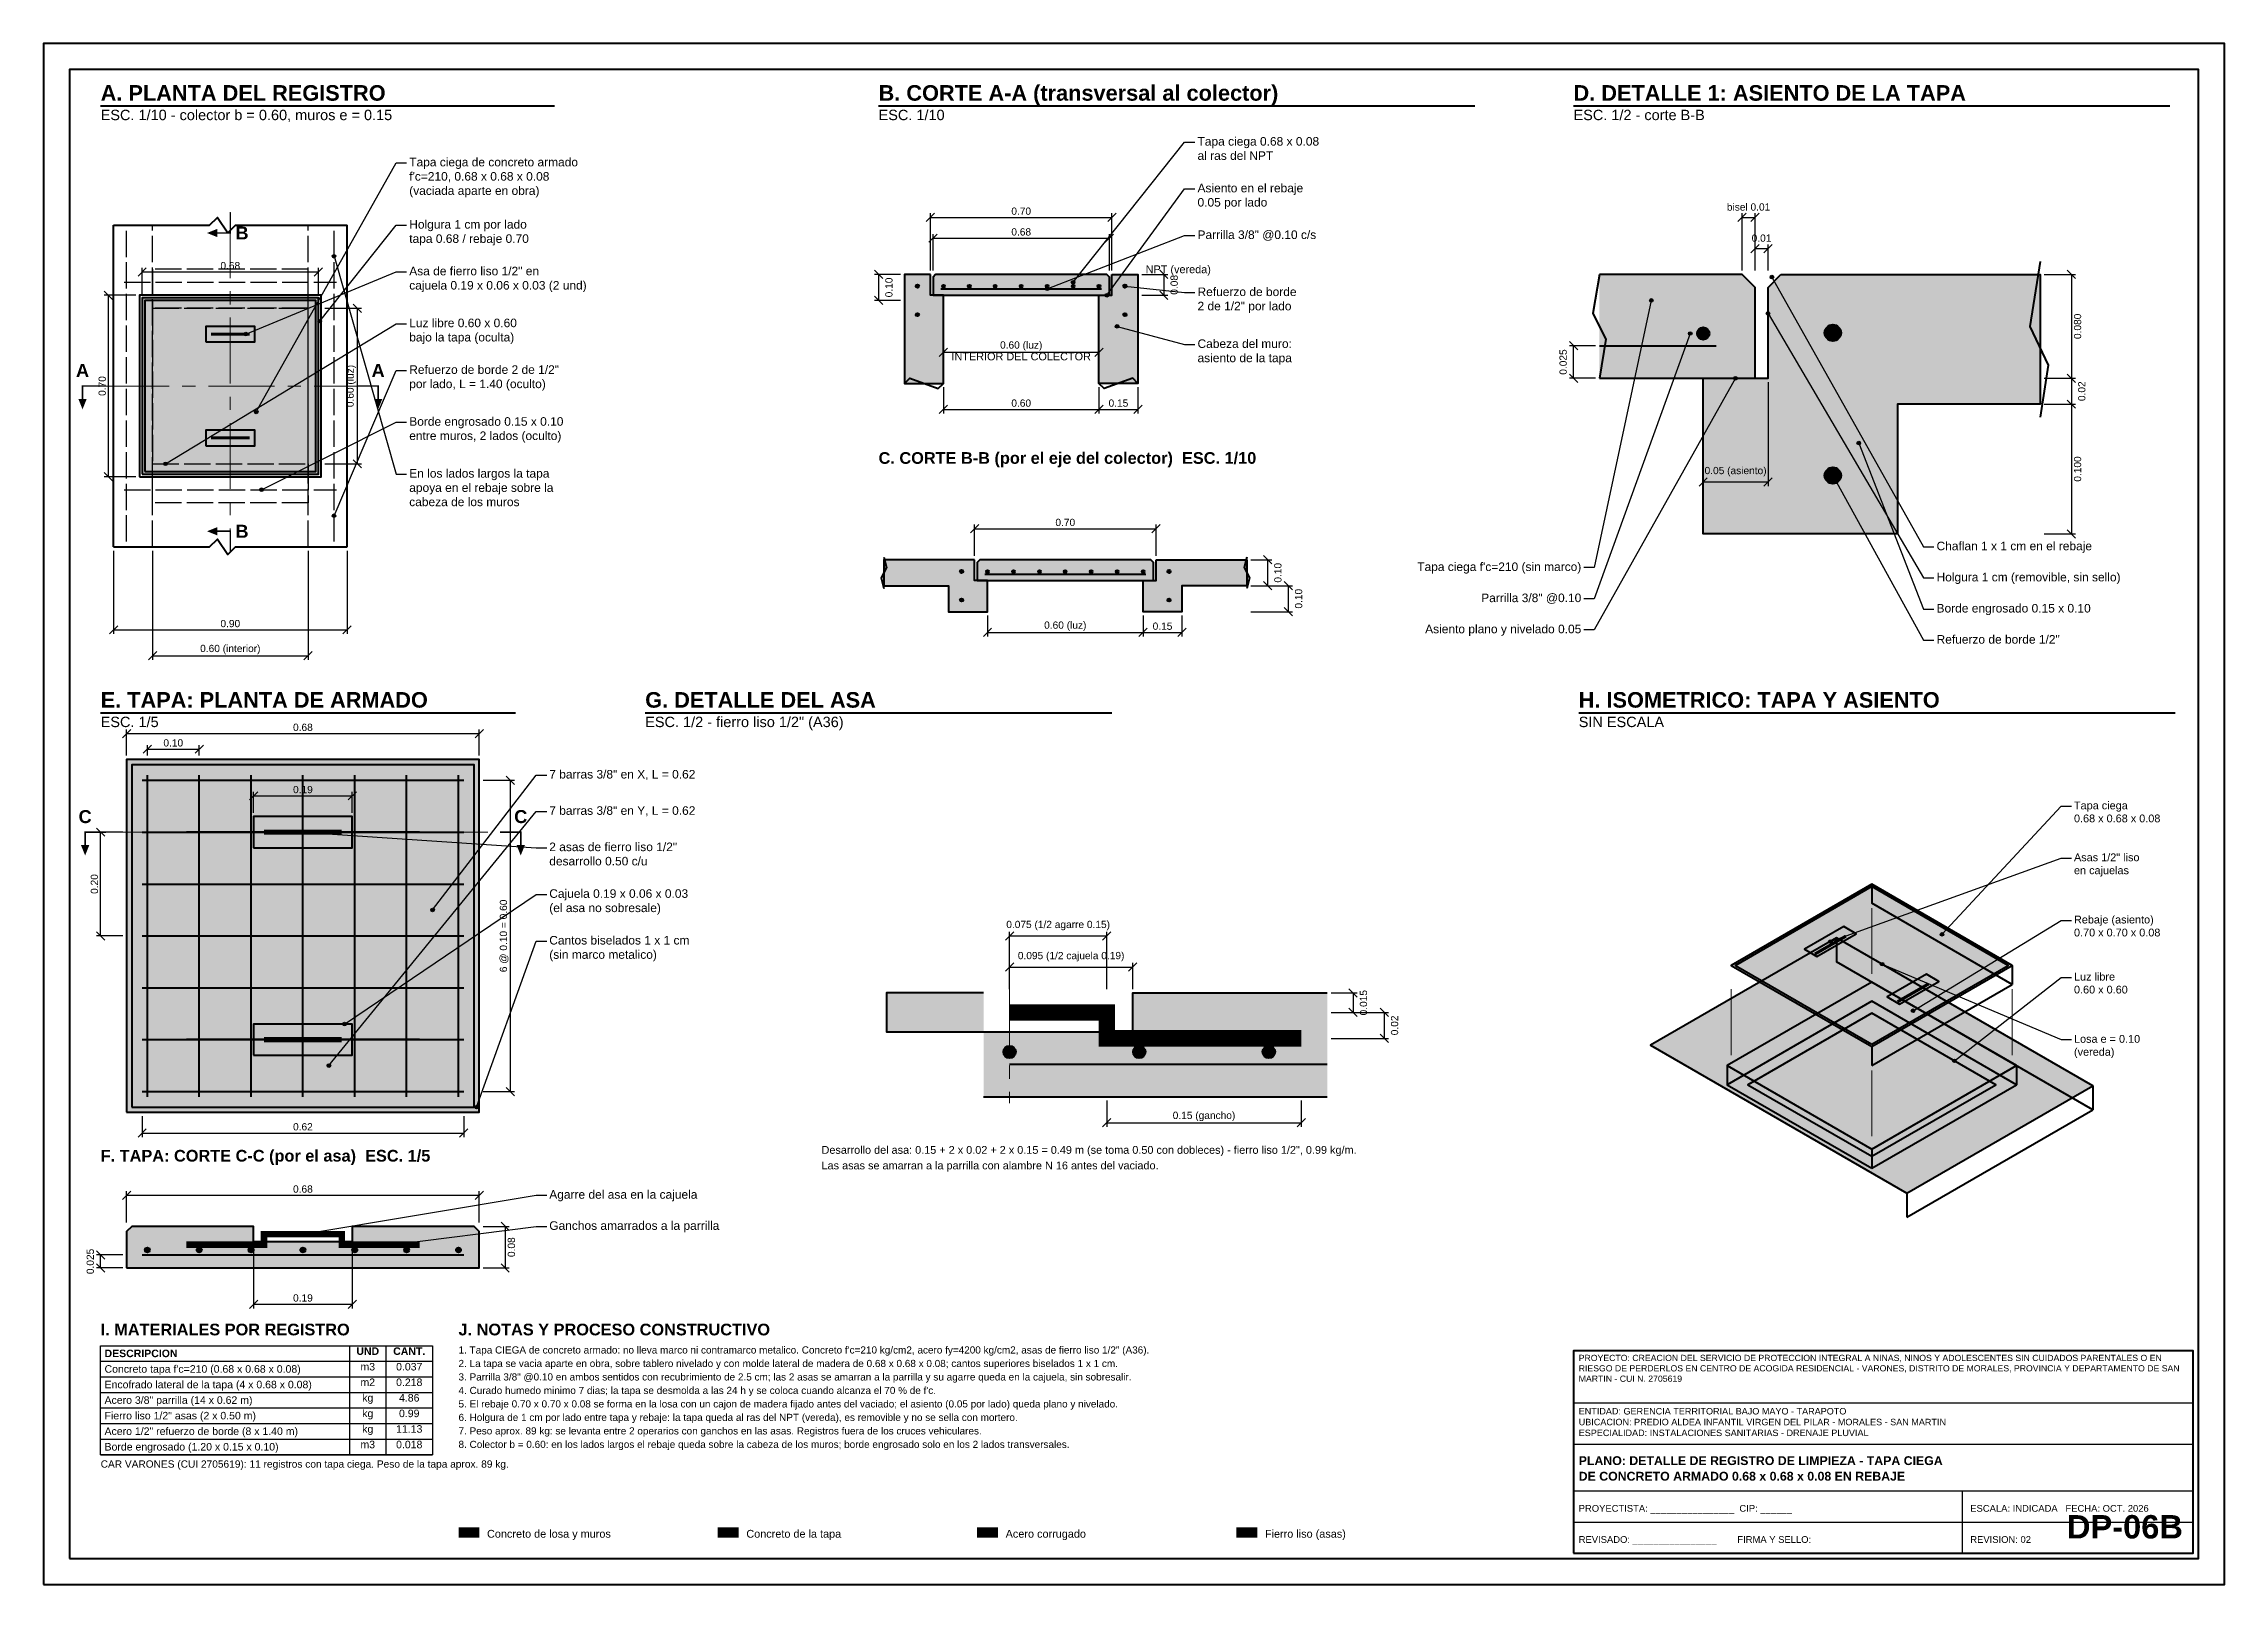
# Model space of a CAD drawing. Header units: millimetres. Extents: x 0 to 841, y 0 to 594.
import ezdxf
from ezdxf.enums import TextEntityAlignment as Align

# ---------------------------------------------------------------- set-up
doc = ezdxf.new("R2010")
doc.units = ezdxf.units.MM
doc.header["$LTSCALE"] = 8
doc.linetypes.add('CENTER', pattern=[5.08, 3.175, -0.635, 0.635, -0.635])
doc.linetypes.add('DASHED', pattern=[1.524, 1.27, -0.254])
for name, color, linetype, lineweight in [('ACERO', 1, 'Continuous', 40), ('ACERO_LISO', 30, 'Continuous', 40), ('ACERO_OCULTO', 1, 'DASHED', 25), ('CONCRETO', 8, 'Continuous', 50), ('CONCRETO_ACHURADO', 253, 'Continuous', 13), ('CORTE', 1, 'Continuous', 35), ('COTAS', 94, 'Continuous', 18), ('EJES', 1, 'CENTER', 18), ('LAMINA', 7, 'Continuous', 50), ('MEMBRETE', 7, 'Continuous', 25), ('NOTAS_LLAMADA', 30, 'Continuous', 25), ('OCULTO', 8, 'DASHED', 25), ('TAPA', 8, 'Continuous', 50), ('TEXTO', 7, 'Continuous', 25), ('TITULOS', 160, 'Continuous', 50)]:
    doc.layers.add(name, color=color, linetype=linetype, lineweight=lineweight)
doc.styles.add('ARIAL', font='arial.ttf')
doc.styles.add('ARIALB', font='arialbd.ttf')
doc.dimstyles.new('M_1_10', dxfattribs={"dimtxt": 2.8, "dimasz": 2.2, "dimexe": 1.6, "dimexo": 1.5, "dimgap": 1, "dimtad": 1, "dimlfac": 0.01, "dimzin": 0, "dimdsep": 46, "dimtxsty": 'ARIAL', "dimtsz": 1.6, "dimcen": 2.5, "dimclrd": 94, "dimclre": 94, "dimclrt": 7, "dimazin": 3, "dimtfac": 1, "dimtmove": 1, "dimatfit": 3})
doc.dimstyles.new('M_1_2', dxfattribs={"dimtxt": 2.8, "dimasz": 2.2, "dimexe": 1.6, "dimexo": 1.5, "dimgap": 1, "dimtad": 1, "dimdec": 3, "dimlfac": 0.002, "dimzin": 0, "dimdsep": 46, "dimtxsty": 'ARIAL', "dimtsz": 1.6, "dimcen": 2.5, "dimclrd": 94, "dimclre": 94, "dimclrt": 7, "dimazin": 3, "dimtfac": 1, "dimtmove": 1, "dimatfit": 3})
doc.dimstyles.new('M_1_5', dxfattribs={"dimtxt": 2.8, "dimasz": 2.2, "dimexe": 1.6, "dimexo": 1.5, "dimgap": 1, "dimtad": 1, "dimlfac": 0.005, "dimzin": 0, "dimdsep": 46, "dimtxsty": 'ARIAL', "dimtsz": 1.6, "dimcen": 2.5, "dimclrd": 94, "dimclre": 94, "dimclrt": 7, "dimazin": 3, "dimtfac": 1, "dimtmove": 1, "dimatfit": 3})

msp = doc.modelspace()

# ---------------------------------------------------------------- hatches: boundary and pattern name
at = {"layer": 'ACERO'}
h = msp.add_hatch(color=1, dxfattribs=at)
edge = h.paths.add_edge_path()
edge.add_arc((337, 500.5), 0.635, 0, 360)
h = msp.add_hatch(color=1, dxfattribs=at)
edge = h.paths.add_edge_path()
edge.add_arc((347, 500.45), 0.55, 0, 360)
h = msp.add_hatch(color=1, dxfattribs=at)
edge = h.paths.add_edge_path()
edge.add_arc((357, 500.45), 0.55, 0, 360)
h = msp.add_hatch(color=1, dxfattribs=at)
edge = h.paths.add_edge_path()
edge.add_arc((367, 500.45), 0.55, 0, 360)
h = msp.add_hatch(color=1, dxfattribs=at)
edge = h.paths.add_edge_path()
edge.add_arc((377, 500.45), 0.55, 0, 360)
h = msp.add_hatch(color=1, dxfattribs=at)
edge = h.paths.add_edge_path()
edge.add_arc((387, 500.45), 0.55, 0, 360)
h = msp.add_hatch(color=1, dxfattribs=at)
edge = h.paths.add_edge_path()
edge.add_arc((397, 500.45), 0.55, 0, 360)
h = msp.add_hatch(color=1, dxfattribs=at)
edge = h.paths.add_edge_path()
edge.add_arc((407, 500.45), 0.55, 0, 360)
h = msp.add_hatch(color=1, dxfattribs=at)
edge = h.paths.add_edge_path()
edge.add_arc((417, 500.5), 0.635, 0, 360)
h = msp.add_hatch(color=1, dxfattribs=at)
edge = h.paths.add_edge_path()
edge.add_arc((337, 489.5), 0.635, 0, 360)
h = msp.add_hatch(color=1, dxfattribs=at)
edge = h.paths.add_edge_path()
edge.add_arc((417, 489.5), 0.635, 0, 360)
h = msp.add_hatch(color=1, dxfattribs=at)
edge = h.paths.add_edge_path()
edge.add_arc((640, 482.25), 2.3812, 0, 360)
h = msp.add_hatch(color=1, dxfattribs=at)
edge = h.paths.add_edge_path()
edge.add_arc((690, 482.5), 3.175, 0, 360)
h = msp.add_hatch(color=1, dxfattribs=at)
edge = h.paths.add_edge_path()
edge.add_arc((690, 427.5), 3.175, 0, 360)
h = msp.add_hatch(color=1, dxfattribs=at)
edge = h.paths.add_edge_path()
edge.add_arc((354, 390.5), 0.635, 0, 360)
h = msp.add_hatch(color=1, dxfattribs=at)
edge = h.paths.add_edge_path()
edge.add_arc((364, 390.45), 0.55, 0, 360)
h = msp.add_hatch(color=1, dxfattribs=at)
edge = h.paths.add_edge_path()
edge.add_arc((374, 390.45), 0.55, 0, 360)
h = msp.add_hatch(color=1, dxfattribs=at)
edge = h.paths.add_edge_path()
edge.add_arc((384, 390.45), 0.55, 0, 360)
h = msp.add_hatch(color=1, dxfattribs=at)
edge = h.paths.add_edge_path()
edge.add_arc((394, 390.45), 0.55, 0, 360)
h = msp.add_hatch(color=1, dxfattribs=at)
edge = h.paths.add_edge_path()
edge.add_arc((404, 390.45), 0.55, 0, 360)
h = msp.add_hatch(color=1, dxfattribs=at)
edge = h.paths.add_edge_path()
edge.add_arc((414, 390.45), 0.55, 0, 360)
h = msp.add_hatch(color=1, dxfattribs=at)
edge = h.paths.add_edge_path()
edge.add_arc((424, 390.45), 0.55, 0, 360)
h = msp.add_hatch(color=1, dxfattribs=at)
edge = h.paths.add_edge_path()
edge.add_arc((434, 390.5), 0.635, 0, 360)
h = msp.add_hatch(color=1, dxfattribs=at)
edge = h.paths.add_edge_path()
edge.add_arc((354, 379.5), 0.635, 0, 360)
h = msp.add_hatch(color=1, dxfattribs=at)
edge = h.paths.add_edge_path()
edge.add_arc((434, 379.5), 0.635, 0, 360)
h = msp.add_hatch(color=1, dxfattribs=at)
edge = h.paths.add_edge_path()
edge.add_arc((372.5, 205.25), 2.3812, 0, 360)
h = msp.add_hatch(color=1, dxfattribs=at)
edge = h.paths.add_edge_path()
edge.add_arc((422.5, 205.25), 2.3812, 0, 360)
h = msp.add_hatch(color=1, dxfattribs=at)
edge = h.paths.add_edge_path()
edge.add_arc((472.5, 205.25), 2.3812, 0, 360)
h = msp.add_hatch(color=1, dxfattribs=at)
edge = h.paths.add_edge_path()
edge.add_arc((40, 128.9), 0.9525, 0, 360)
h = msp.add_hatch(color=1, dxfattribs=at)
edge = h.paths.add_edge_path()
edge.add_arc((60, 128.9), 0.9525, 0, 360)
h = msp.add_hatch(color=1, dxfattribs=at)
edge = h.paths.add_edge_path()
edge.add_arc((80, 128.9), 0.9525, 0, 360)
h = msp.add_hatch(color=1, dxfattribs=at)
edge = h.paths.add_edge_path()
edge.add_arc((100, 128.9), 0.9525, 0, 360)
h = msp.add_hatch(color=1, dxfattribs=at)
edge = h.paths.add_edge_path()
edge.add_arc((120, 128.9), 0.9525, 0, 360)
h = msp.add_hatch(color=1, dxfattribs=at)
edge = h.paths.add_edge_path()
edge.add_arc((140, 128.9), 0.9525, 0, 360)
h = msp.add_hatch(color=1, dxfattribs=at)
edge = h.paths.add_edge_path()
edge.add_arc((160, 128.9), 0.9525, 0, 360)
at = {"layer": 'CONCRETO_ACHURADO'}
for color, points in [(254, [(342, 505), (332, 505), (332, 463), (347, 463), (347, 497), (342, 497)]), (253, [(343, 497), (411, 497), (411, 504), (410, 505), (344, 505), (343, 504)]), (254, [(412, 505), (422, 505), (422, 463), (407, 463), (407, 497), (412, 497)]), (253, [(600, 465), (660, 465), (660, 500), (655, 505), (600, 505)]), (254, [(670, 505), (770, 505), (770, 455), (715, 455), (715, 405), (640, 405), (640, 465), (665, 465), (665, 500)]), (253, [(38, 428), (106, 428), (106, 496), (38, 496)]), (254, [(359, 395), (324, 395), (324, 385), (349, 385), (349, 375), (364, 375), (364, 387), (359, 387)]), (253, [(360, 387), (428, 387), (428, 394), (427, 395), (361, 395), (360, 394)]), (254, [(429, 395), (464, 395), (464, 385), (439, 385), (439, 375), (424, 375), (424, 387), (429, 387)]), (253, [(32, 182), (168, 182), (168, 318), (32, 318)]), (253, [(705, 207.36), (759.1785, 238.64), (705, 269.92), (650.8215, 238.64)]), (254, [(718.5446, 150.78), (790.2515, 192.18), (691.4554, 249.22), (619.7485, 207.82)]), (253, [(362.5, 228), (325, 228), (325, 213), (420, 213), (420, 228), (495, 228), (495, 188), (362.5, 188)]), (252, [(705, 167.8), (760.772, 200), (705, 232.2), (649.228, 200)]), (253, [(32, 122), (168, 122), (168, 136), (166, 138), (119, 138), (119, 132), (81, 132), (81, 138), (34, 138), (32, 136)])]:
    msp.add_hatch(color=color, dxfattribs=at).paths.add_polyline_path(points)
at = {"layer": 'NOTAS_LLAMADA'}
h = msp.add_hatch(color=30, dxfattribs=at)
edge = h.paths.add_edge_path()
edge.add_arc((112, 512), 0.7, 0, 360)
h = msp.add_hatch(color=30, dxfattribs=at)
edge = h.paths.add_edge_path()
edge.add_arc((666.5, 504), 0.7, 0, 360)
h = msp.add_hatch(color=30, dxfattribs=at)
edge = h.paths.add_edge_path()
edge.add_arc((387, 499.5), 0.7, 0, 360)
h = msp.add_hatch(color=30, dxfattribs=at)
edge = h.paths.add_edge_path()
edge.add_arc((397, 502), 0.7, 0, 360)
h = msp.add_hatch(color=30, dxfattribs=at)
edge = h.paths.add_edge_path()
edge.add_arc((410, 497), 0.7, 0, 360)
h = msp.add_hatch(color=30, dxfattribs=at)
edge = h.paths.add_edge_path()
edge.add_arc((417, 500.5), 0.7, 0, 360)
h = msp.add_hatch(color=30, dxfattribs=at)
edge = h.paths.add_edge_path()
edge.add_arc((620, 495), 0.7, 0, 360)
h = msp.add_hatch(color=30, dxfattribs=at)
edge = h.paths.add_edge_path()
edge.add_arc((665, 490), 0.7, 0, 360)
h = msp.add_hatch(color=30, dxfattribs=at)
edge = h.paths.add_edge_path()
edge.add_arc((78, 482), 0.7, 0, 360)
h = msp.add_hatch(color=30, dxfattribs=at)
edge = h.paths.add_edge_path()
edge.add_arc((106.5, 487), 0.7, 0, 360)
h = msp.add_hatch(color=30, dxfattribs=at)
edge = h.paths.add_edge_path()
edge.add_arc((414, 485), 0.7, 0, 360)
h = msp.add_hatch(color=30, dxfattribs=at)
edge = h.paths.add_edge_path()
edge.add_arc((635, 482.25), 0.7, 0, 360)
h = msp.add_hatch(color=30, dxfattribs=at)
edge = h.paths.add_edge_path()
edge.add_arc((652.5, 465), 0.7, 0, 360)
h = msp.add_hatch(color=30, dxfattribs=at)
edge = h.paths.add_edge_path()
edge.add_arc((82, 452), 0.7, 0, 360)
h = msp.add_hatch(color=30, dxfattribs=at)
edge = h.paths.add_edge_path()
edge.add_arc((700, 440), 0.7, 0, 360)
h = msp.add_hatch(color=30, dxfattribs=at)
edge = h.paths.add_edge_path()
edge.add_arc((47, 432), 0.7, 0, 360)
h = msp.add_hatch(color=30, dxfattribs=at)
edge = h.paths.add_edge_path()
edge.add_arc((84, 422), 0.7, 0, 360)
h = msp.add_hatch(color=30, dxfattribs=at)
edge = h.paths.add_edge_path()
edge.add_arc((690, 427.5), 0.7, 0, 360)
h = msp.add_hatch(color=30, dxfattribs=at)
edge = h.paths.add_edge_path()
edge.add_arc((112, 412), 0.7, 0, 360)
h = msp.add_hatch(color=30, dxfattribs=at)
edge = h.paths.add_edge_path()
edge.add_arc((100, 290), 0.7, 0, 360)
h = msp.add_hatch(color=30, dxfattribs=at)
edge = h.paths.add_edge_path()
edge.add_arc((150, 260), 0.7, 0, 360)
h = msp.add_hatch(color=30, dxfattribs=at)
edge = h.paths.add_edge_path()
edge.add_arc((689.0651, 247.84), 0.7, 0, 360)
h = msp.add_hatch(color=30, dxfattribs=at)
edge = h.paths.add_edge_path()
edge.add_arc((732.0893, 250.6), 0.7, 0, 360)
h = msp.add_hatch(color=30, dxfattribs=at)
edge = h.paths.add_edge_path()
edge.add_arc((708.9837, 239.1), 0.7, 0, 360)
h = msp.add_hatch(color=30, dxfattribs=at)
edge = h.paths.add_edge_path()
edge.add_arc((720.9349, 221.16), 0.7, 0, 360)
h = msp.add_hatch(color=30, dxfattribs=at)
edge = h.paths.add_edge_path()
edge.add_arc((116, 216), 0.7, 0, 360)
h = msp.add_hatch(color=30, dxfattribs=at)
edge = h.paths.add_edge_path()
edge.add_arc((736.8697, 201.84), 0.7, 0, 360)
h = msp.add_hatch(color=30, dxfattribs=at)
edge = h.paths.add_edge_path()
edge.add_arc((110, 200), 0.7, 0, 360)
h = msp.add_hatch(color=30, dxfattribs=at)
edge = h.paths.add_edge_path()
edge.add_arc((167, 184), 0.7, 0, 360)
h = msp.add_hatch(color=30, dxfattribs=at)
edge = h.paths.add_edge_path()
edge.add_arc((100, 135), 0.7, 0, 360)
h = msp.add_hatch(color=30, dxfattribs=at)
edge = h.paths.add_edge_path()
edge.add_arc((135, 131), 0.7, 0, 360)
at = {"layer": 'TEXTO'}
for color, points in [(254, [(160, 18), (168, 18), (168, 22), (160, 22)]), (253, [(260, 18), (268, 18), (268, 22), (260, 22)]), (1, [(360, 18), (368, 18), (368, 22), (360, 22)]), (30, [(460, 18), (468, 18), (468, 22), (460, 22)])]:
    msp.add_hatch(color=color, dxfattribs=at).paths.add_polyline_path(points)

# ---------------------------------------------------------------- linework, layer by layer
at = {"layer": 'ACERO'}
for p, q in [((346, 499.5), (408, 499.5)), ((600, 477.5), (645, 477.5)), ((363, 389.5), (425, 389.5)), ((40, 188), (40, 312)), ((60, 188), (60, 312)), ((80, 188), (80, 312)), ((100, 188), (100, 312)), ((120, 188), (120, 312)), ((140, 188), (140, 312)), ((160, 188), (160, 312)), ((38, 310), (162, 310)), ((38, 290), (162, 290)), ((38, 270), (162, 270)), ((38, 250), (162, 250)), ((38, 230), (162, 230)), ((38, 210), (162, 210)), ((372.5, 200.5), (495, 200.5)), ((38, 190), (162, 190)), ((38, 127), (162, 127))]:
    msp.add_line(p, q, dxfattribs=at)
for centre, radius in [((337, 500.5), 0.635), ((347, 500.45), 0.55), ((357, 500.45), 0.55), ((367, 500.45), 0.55), ((377, 500.45), 0.55), ((387, 500.45), 0.55), ((397, 500.45), 0.55), ((407, 500.45), 0.55), ((417, 500.5), 0.635), ((337, 489.5), 0.635), ((417, 489.5), 0.635), ((640, 482.25), 2.3812), ((690, 482.5), 3.175), ((690, 427.5), 3.175), ((354, 390.5), 0.635), ((364, 390.45), 0.55), ((374, 390.45), 0.55), ((384, 390.45), 0.55), ((394, 390.45), 0.55), ((404, 390.45), 0.55), ((414, 390.45), 0.55), ((424, 390.45), 0.55), ((434, 390.5), 0.635), ((354, 379.5), 0.635), ((434, 379.5), 0.635), ((372.5, 205.25), 2.3812), ((422.5, 205.25), 2.3812), ((472.5, 205.25), 2.3812), ((40, 128.9), 0.9525), ((60, 128.9), 0.9525), ((80, 128.9), 0.9525), ((100, 128.9), 0.9525), ((120, 128.9), 0.9525), ((140, 128.9), 0.9525), ((160, 128.9), 0.9525)]:
    msp.add_circle(centre, radius, dxfattribs=at)
at = {"layer": 'ACERO_LISO'}
for points, const_width in [([(64.5, 482), (79.5, 482)], 1.2), ([(64.5, 442), (79.5, 442)], 1.2), ([(55, 290), (85, 290)], 0.9), ([(85, 290), (115, 290)], 2), ([(115, 290), (145, 290)], 0.9), ([(683.0896, 243.01), (695.0407, 249.91)], 1.2), ([(714.9593, 224.61), (726.9104, 231.51)], 1.2), ([(372.5, 220.5), (410, 220.5), (410, 210.5), (485, 210.5)], 6.35), ([(55, 210), (85, 210)], 0.9), ([(85, 210), (115, 210)], 2), ([(115, 210), (145, 210)], 0.9), ([(55, 131), (85, 131), (85, 135), (115, 135), (115, 131), (145, 131)], 2.54)]:
    msp.add_lwpolyline(points, dxfattribs=dict(at, const_width=const_width))
at = {"layer": 'ACERO_OCULTO'}
for p, q in [((32, 402), (32, 522)), ((112, 402), (112, 522)), ((31, 502), (113, 502)), ((31, 422), (113, 422))]:
    msp.add_line(p, q, dxfattribs=at)
at = {"layer": 'CONCRETO'}
for p, q in [((27, 400), (27, 524)), ((117, 400), (117, 524)), ((691.4554, 249.22), (691.4554, 240.02)), ((790.2515, 182.98), (691.4554, 240.02)), ((649.228, 200), (649.228, 192.64)), ((760.772, 200), (760.772, 192.64)), ((790.2515, 192.18), (790.2515, 182.98)), ((718.5446, 141.58), (790.2515, 182.98)), ((705, 167.8), (705, 160.44)), ((718.5446, 150.78), (718.5446, 141.58))]:
    msp.add_line(p, q, dxfattribs=at)
for points in [[(27, 524), (64, 524), (67, 527), (71, 521), (74, 524), (117, 524)], [(770, 510), (766, 485), (773, 470), (770, 450)], [(332, 463), (334, 465), (345, 461), (347, 463)], [(422, 463), (420, 465), (409, 461), (407, 463)], [(27, 400), (64, 400), (67, 403), (71, 397), (74, 400), (117, 400)], [(324, 396), (325, 392), (323, 388), (324, 384)], [(464, 396), (463, 392), (465, 388), (464, 384)]]:
    msp.add_lwpolyline(points, dxfattribs=at)
for points in [[(342, 505), (332, 505), (332, 463), (347, 463), (347, 497), (342, 497)], [(412, 505), (422, 505), (422, 463), (407, 463), (407, 497), (412, 497)], [(670, 505), (770, 505), (770, 455), (715, 455), (715, 405), (640, 405), (640, 465), (665, 465), (665, 500)], [(37, 427), (107, 427), (107, 497), (37, 497)], [(62.5, 479), (81.5, 479), (81.5, 485), (62.5, 485)], [(62.5, 439), (81.5, 439), (81.5, 445), (62.5, 445)], [(359, 395), (324, 395), (324, 385), (349, 385), (349, 375), (364, 375), (364, 387), (359, 387)], [(429, 395), (464, 395), (464, 385), (439, 385), (439, 375), (424, 375), (424, 387), (429, 387)], [(81, 284), (119, 284), (119, 296), (81, 296)], [(683.8863, 242.09), (699.0244, 250.83), (694.244, 253.59), (679.1058, 244.85)], [(718.5446, 150.78), (790.2515, 192.18), (691.4554, 249.22), (619.7485, 207.82)], [(705, 167.8), (760.772, 200), (705, 232.2), (649.228, 200)], [(715.756, 223.69), (730.8942, 232.43), (726.1137, 235.19), (710.9756, 226.45)], [(705, 160.44), (760.772, 192.64), (705, 224.84), (649.228, 192.64)], [(705, 165.04), (752.8046, 192.64), (705, 220.24), (657.1954, 192.64)], [(81, 204), (119, 204), (119, 216), (81, 216)]]:
    msp.add_lwpolyline(points, close=True, dxfattribs=at)
at = {"layer": 'CORTE', "const_width": 0.6}
for points in [[(72, 529), (72, 521), (67, 521)], [(23, 462), (15, 462), (15, 457)], [(121, 462), (129, 462), (129, 457)], [(72, 398), (72, 406), (67, 406)], [(24, 290), (16, 290), (16, 285)], [(176, 290), (184, 290), (184, 285)]]:
    msp.add_lwpolyline(points, dxfattribs=at)
at = {"layer": 'CORTE', "color": 1}
for points in [[(67, 519.4), (67, 522.6), (63, 521)], [(13.4, 457), (16.6, 457), (15, 453)], [(127.4, 457), (130.6, 457), (129, 453)], [(67, 404.4), (67, 407.6), (63, 406)], [(14.4, 285), (17.6, 285), (16, 281)], [(182.4, 285), (185.6, 285), (184, 281)]]:
    msp.add_solid(points, dxfattribs=at)
at = {"layer": 'EJES'}
for p, q in [((72, 529), (72, 398)), ((23, 462), (121, 462)), ((24, 290), (176, 290)), ((705, 260.72), (705, 233.12)), ((372.5, 230.5), (372.5, 185.5)), ((650.8215, 229.44), (650.8215, 201.84)), ((759.1785, 229.44), (759.1785, 201.84)), ((705, 198.16), (705, 170.56))]:
    msp.add_line(p, q, dxfattribs=at)
at = {"layer": 'LAMINA'}
msp.add_lwpolyline([(0, 0), (841, 0), (841, 594), (0, 594)], close=True, dxfattribs=at)
at = {"layer": 'LAMINA', "lineweight": 70}
msp.add_lwpolyline([(10, 10), (831, 10), (831, 584), (10, 584)], close=True, dxfattribs=at)
at = {"layer": 'MEMBRETE'}
for p, q in [((22, 86), (150, 86)), ((118, 92), (118, 50)), ((132, 92), (132, 50)), ((22, 80), (150, 80)), ((22, 74), (150, 74)), ((22, 68), (150, 68)), ((590, 70), (829, 70)), ((22, 62), (150, 62)), ((22, 56), (150, 56)), ((590, 54), (829, 54)), ((22, 50), (150, 50)), ((590, 36), (829, 36)), ((740, 12), (740, 36)), ((590, 24), (829, 24))]:
    msp.add_line(p, q, dxfattribs=at)
msp.add_lwpolyline([(22, 92), (150, 92), (150, 50), (22, 50)], close=True, dxfattribs=at)
at = {"layer": 'MEMBRETE', "lineweight": 50}
msp.add_lwpolyline([(590, 12), (829, 12), (829, 90), (590, 90)], close=True, dxfattribs=at)
at = {"layer": 'NOTAS_LLAMADA'}
for points in [[(397, 502), (440, 556), (444, 556)], [(82, 452), (136, 548), (140, 548)], [(410, 497), (440, 538), (444, 538)], [(106.5, 487), (136, 524), (140, 524)], [(387, 499.5), (440, 520), (444, 520)], [(78, 482), (136, 506), (140, 506)], [(112, 512), (136, 428), (140, 428)], [(417, 500.5), (440, 498), (444, 498)], [(666.5, 504), (725, 400), (729, 400)], [(620, 495), (598, 392), (594, 392)], [(665, 490), (725, 388), (729, 388)], [(47, 432), (136, 486), (140, 486)], [(414, 485), (440, 478), (444, 478)], [(635, 482.25), (598, 380), (594, 380)], [(112, 412), (136, 468), (140, 468)], [(652.5, 465), (598, 368), (594, 368)], [(84, 422), (136, 448), (140, 448)], [(700, 440), (725, 376), (729, 376)], [(690, 427.5), (725, 364), (729, 364)], [(150, 260), (190, 312), (194, 312)], [(110, 200), (190, 298), (194, 298)], [(732.0893, 250.6), (778, 300), (782, 300)], [(100, 290), (190, 284), (194, 284)], [(689.0651, 247.84), (778, 280), (782, 280)], [(116, 216), (190, 266), (194, 266)], [(720.9349, 221.16), (778, 256), (782, 256)], [(167, 184), (190, 248), (194, 248)], [(708.9837, 239.1), (778, 210), (782, 210)], [(736.8697, 201.84), (778, 234), (782, 234)], [(100, 135), (190, 150), (194, 150)], [(135, 131), (190, 138), (194, 138)]]:
    msp.add_lwpolyline(points, dxfattribs=at)
for centre in [(112, 512), (666.5, 504), (387, 499.5), (397, 502), (410, 497), (417, 500.5), (620, 495), (665, 490), (78, 482), (106.5, 487), (414, 485), (635, 482.25), (652.5, 465), (82, 452), (700, 440), (47, 432), (84, 422), (690, 427.5), (112, 412), (100, 290), (150, 260), (689.0651, 247.84), (732.0893, 250.6), (708.9837, 239.1), (720.9349, 221.16), (116, 216), (736.8697, 201.84), (110, 200), (167, 184), (100, 135), (135, 131)]:
    msp.add_circle(centre, 0.7, dxfattribs=at)
at = {"layer": 'OCULTO'}
for p, q in [((42, 400), (42, 524)), ((102, 400), (102, 524))]:
    msp.add_line(p, q, dxfattribs=at)
for points in [[(42, 492), (102, 492), (102, 507), (42, 507)], [(42, 432), (102, 432), (102, 492), (42, 492)], [(42, 432), (102, 432), (102, 417), (42, 417)]]:
    msp.add_lwpolyline(points, close=True, dxfattribs=at)
at = {"layer": 'TAPA'}
for p, q in [((705, 269.92), (705, 262.56)), ((759.1785, 231.28), (705, 262.56)), ((759.1785, 238.64), (759.1785, 231.28)), ((705, 200), (759.1785, 231.28)), ((705, 207.36), (705, 200)), ((362.5, 188), (495, 188))]:
    msp.add_line(p, q, dxfattribs=at)
for points in [[(343, 497), (411, 497), (411, 504), (410, 505), (344, 505), (343, 504)], [(38, 428), (106, 428), (106, 496), (38, 496)], [(39, 429), (105, 429), (105, 495), (39, 495)], [(360, 387), (428, 387), (428, 394), (427, 395), (361, 395), (360, 394)], [(32, 182), (168, 182), (168, 318), (32, 318)], [(34, 184), (166, 184), (166, 316), (34, 316)], [(705, 207.36), (759.1785, 238.64), (705, 269.92), (650.8215, 238.64)], [(705, 208.28), (757.5851, 238.64), (705, 269), (652.4149, 238.64)], [(32, 122), (168, 122), (168, 136), (166, 138), (119, 138), (119, 132), (81, 132), (81, 138), (34, 138), (32, 136)]]:
    msp.add_lwpolyline(points, close=True, dxfattribs=at)
for points in [[(600, 505), (597.5, 490), (602.5, 480), (600, 465)], [(600, 465), (660, 465), (660, 500), (655, 505), (600, 505)], [(362.5, 228), (325, 228), (325, 213), (420, 213), (420, 228), (495, 228)]]:
    msp.add_lwpolyline(points, dxfattribs=at)
at = {"layer": 'TITULOS', "lineweight": 70}
for p, q in [((22, 570), (197, 570)), ((322, 570), (552, 570)), ((590, 570), (820, 570)), ((22, 336), (182, 336)), ((232, 336), (412, 336)), ((592, 336), (822, 336))]:
    msp.add_line(p, q, dxfattribs=at)

# ---------------------------------------------------------------- texts
at = {"layer": 'CORTE', "style": 'ARIALB'}
for p in [(74, 521), (74, 406)]:
    msp.add_text('B', height=5, dxfattribs=at).set_placement(p, align=Align.MIDDLE_LEFT)
for s, p in [('A', (15, 464)), ('A', (129, 464)), ('C', (16, 292)), ('C', (184, 292))]:
    msp.add_text(s, height=5, dxfattribs=at).set_placement(p, align=Align.BOTTOM_CENTER)
at = {"layer": 'TEXTO'}
for s, height, style, p in [('NPT (vereda)', 3, 'ARIAL', (425, 505.5)), ('Desarrollo del asa: 0.15 + 2 x 0.02 + 2 x 0.15 = 0.49 m (se toma 0.50 con dobleces) - fierro liso 1/2", 0.99 kg/m.', 3, 'ARIAL', (300, 166)), ('Las asas se amarran a la parrilla con alambre N 16 antes del vaciado.', 3, 'ARIAL', (300, 160)), ("Concreto tapa f'c=210 (0.68 x 0.68 x 0.08)", 2.9, 'ARIAL', (23.5, 81.6)), ('DESCRIPCION', 2.9, 'ARIALB', (23.5, 87.6)), ('2. La tapa se vacia aparte en obra, sobre tablero nivelado y con molde lateral de madera de 0.68 x 0.68 x 0.08; cantos superiores biselados 1 x 1 cm.', 2.75, 'ARIAL', (160, 83.8)), ('1. Tapa CIEGA de concreto armado: no lleva marco ni contramarco metalico. Concreto f\'c=210 kg/cm2, acero fy=4200 kg/cm2, asas de fierro liso 1/2" (A36).', 2.75, 'ARIAL', (160, 89)), ('Encofrado lateral de la tapa (4 x 0.68 x 0.08)', 2.9, 'ARIAL', (23.5, 75.6)), ("4. Curado humedo minimo 7 dias; la tapa se desmolda a las 24 h y se coloca cuando alcanza el 70 % de f'c.", 2.75, 'ARIAL', (160, 73.4)), ('3. Parrilla 3/8" @0.10 en ambos sentidos con recubrimiento de 2.5 cm; las 2 asas se amarran a la parrilla y su agarre queda en la cajuela, sin sobresalir.', 2.75, 'ARIAL', (160, 78.6)), ('Acero 3/8" parrilla (14 x 0.62 m)', 2.9, 'ARIAL', (23.5, 69.6)), ('5. El rebaje 0.70 x 0.70 x 0.08 se forma en la losa con un cajon de madera fijado antes del vaciado; el asiento (0.05 por lado) queda plano y nivelado.', 2.75, 'ARIAL', (160, 68.2)), ('Acero 1/2" refuerzo de borde (8 x 1.40 m)', 2.9, 'ARIAL', (23.5, 57.6)), ('Fierro liso 1/2" asas (2 x 0.50 m)', 2.9, 'ARIAL', (23.5, 63.6)), ('6. Holgura de 1 cm por lado entre tapa y rebaje: la tapa queda al ras del NPT (vereda), es removible y no se sella con mortero.', 2.75, 'ARIAL', (160, 63)), ('7. Peso aprox. 89 kg: se levanta entre 2 operarios con ganchos en las asas. Registros fuera de los cruces vehiculares.', 2.75, 'ARIAL', (160, 57.8)), ('Borde engrosado (1.20 x 0.15 x 0.10)', 2.9, 'ARIAL', (23.5, 51.6)), ('8. Colector b = 0.60: en los lados largos el rebaje queda sobre la cabeza de los muros; borde engrosado solo en los 2 lados transversales.', 2.75, 'ARIAL', (160, 52.6)), ('CAR VARONES (CUI 2705619): 11 registros con tapa ciega. Peso de la tapa aprox. 89 kg.', 2.8, 'ARIAL', (22, 45)), ('PLANO: DETALLE DE REGISTRO DE LIMPIEZA - TAPA CIEGA', 3.4, 'ARIALB', (592, 46)), ('DE CONCRETO ARMADO 0.68 x 0.68 x 0.08 EN REBAJE', 3.4, 'ARIALB', (592, 40)), ('PROYECTISTA: ________________  CIP: ______', 2.6, 'ARIAL', (592, 28)), ('ESCALA: INDICADA   FECHA: OCT. 2026', 2.6, 'ARIAL', (743, 28)), ('Concreto de losa y muros', 3, 'ARIAL', (171, 18)), ('Concreto de la tapa', 3, 'ARIAL', (271, 18)), ('Acero corrugado', 3, 'ARIAL', (371, 18)), ('Fierro liso (asas)', 3, 'ARIAL', (471, 18)), ('REVISADO: ________________        FIRMA Y SELLO:', 2.6, 'ARIAL', (592, 16)), ('REVISION: 02', 2.6, 'ARIAL', (743, 16))]:
    msp.add_text(s, height=height, dxfattribs=dict(at, style=style)).set_placement(p)
for s, height, style, p in [('INTERIOR DEL COLECTOR', 3, 'ARIAL', (377, 471)), ('UND', 2.9, 'ARIALB', (125, 87.6)), ('m3', 2.9, 'ARIAL', (125, 81.6)), ('CANT.', 2.9, 'ARIALB', (141, 87.6)), ('0.037', 2.9, 'ARIAL', (141, 81.6)), ('m2', 2.9, 'ARIAL', (125, 75.6)), ('0.218', 2.9, 'ARIAL', (141, 75.6)), ('kg', 2.9, 'ARIAL', (125, 69.6)), ('kg', 2.9, 'ARIAL', (125, 63.6)), ('4.86', 2.9, 'ARIAL', (141, 69.6)), ('0.99', 2.9, 'ARIAL', (141, 63.6)), ('kg', 2.9, 'ARIAL', (125, 57.6)), ('11.13', 2.9, 'ARIAL', (141, 57.6)), ('m3', 2.9, 'ARIAL', (125, 51.6)), ('0.018', 2.9, 'ARIAL', (141, 51.6))]:
    msp.add_text(s, height=height, dxfattribs=dict(at, style=style)).set_placement(p, align=Align.BOTTOM_CENTER)
at = {"layer": 'TEXTO', "style": 'ARIAL'}
for s, insert, char_height, width, attachment_point in [('Tapa ciega 0.68 x 0.08\\Pal ras del NPT', (445, 557.98), 3.3, 60, 1), ("Tapa ciega de concreto armado\\Pf'c=210, 0.68 x 0.68 x 0.08\\P(vaciada aparte en obra)", (141, 549.98), 3.3, 80, 1), ('Asiento en el rebaje\\P0.05 por lado', (445, 539.98), 3.3, 60, 1), ('Holgura 1 cm por lado\\Ptapa 0.68 / rebaje 0.70', (141, 525.98), 3.3, 80, 1), ('Parrilla 3/8" @0.10 c/s', (445, 521.98), 3.3, 60, 1), ('Asa de fierro liso 1/2" en\\Pcajuela 0.19 x 0.06 x 0.03 (2 und)', (141, 507.98), 3.3, 80, 1), ('Refuerzo de borde\\P2 de 1/2" por lado', (445, 499.98), 3.3, 60, 1), ('Luz libre 0.60 x 0.60\\Pbajo la tapa (oculta)', (141, 487.98), 3.3, 80, 1), ('Cabeza del muro:\\Pasiento de la tapa', (445, 479.98), 3.3, 60, 1), ('Refuerzo de borde 2 de 1/2"\\Ppor lado, L = 1.40 (oculto)', (141, 469.98), 3.3, 80, 1), ('Borde engrosado 0.15 x 0.10\\Pentre muros, 2 lados (oculto)', (141, 449.98), 3.3, 80, 1), ('En los lados largos la tapa\\Papoya en el rebaje sobre la\\Pcabeza de los muros', (141, 429.98), 3.3, 80, 1), ('Chaflan 1 x 1 cm en el rebaje', (730, 401.98), 3.3, 80, 1), ("Tapa ciega f'c=210 (sin marco)", (593, 393.98), 3.3, 75, 3), ('Holgura 1 cm (removible, sin sello)', (730, 389.98), 3.3, 80, 1), ('Parrilla 3/8" @0.10', (593, 381.98), 3.3, 75, 3), ('Asiento plano y nivelado 0.05', (593, 369.98), 3.3, 75, 3), ('Borde engrosado 0.15 x 0.10', (730, 377.98), 3.3, 80, 1), ('Refuerzo de borde 1/2"', (730, 365.98), 3.3, 80, 1), ('7 barras 3/8" en X, L = 0.62', (195, 313.98), 3.3, 90, 1), ('7 barras 3/8" en Y, L = 0.62', (195, 299.98), 3.3, 90, 1), ('Tapa ciega\\P0.68 x 0.68 x 0.08', (783, 301.8), 3, 50, 1), ('2 asas de fierro liso 1/2"\\Pdesarrollo 0.50 c/u', (195, 285.98), 3.3, 90, 1), ('Asas 1/2" liso\\Pen cajuelas', (783, 281.8), 3, 50, 1), ('Cajuela 0.19 x 0.06 x 0.03\\P(el asa no sobresale)', (195, 267.98), 3.3, 90, 1), ('Rebaje (asiento)\\P0.70 x 0.70 x 0.08', (783, 257.8), 3, 50, 1), ('Cantos biselados 1 x 1 cm\\P(sin marco metalico)', (195, 249.98), 3.3, 90, 1), ('Luz libre\\P0.60 x 0.60', (783, 235.8), 3, 50, 1), ('Losa e = 0.10\\P(vereda)', (783, 211.8), 3, 50, 1), ('Agarre del asa en la cajuela', (195, 151.98), 3.3, 80, 1), ('Ganchos amarrados a la parrilla', (195, 139.98), 3.3, 80, 1), ('PROYECTO: CREACION DEL SERVICIO DE PROTECCION INTEGRAL A NINAS, NINOS Y ADOLESCENTES SIN CUIDADOS PARENTALES O EN RIESGO DE PERDERLOS EN CENTRO DE ACOGIDA RESIDENCIAL - VARONES, DISTRITO DE MORALES, PROVINCIA Y DEPARTAMENTO DE SAN MARTIN - CUI N. 2705619', (592, 88.5), 2.4, 232, 1), ('ENTIDAD: GERENCIA TERRITORIAL BAJO MAYO - TARAPOTO\\PUBICACION: PREDIO ALDEA INFANTIL VIRGEN DEL PILAR - MORALES - SAN MARTIN\\PESPECIALIDAD: INSTALACIONES SANITARIAS - DRENAJE PLUVIAL', (592, 68), 2.5, 232, 1)]:
    msp.add_mtext(s, dxfattribs=dict(at, insert=insert, char_height=char_height, width=width, attachment_point=attachment_point))
at = {"layer": 'TITULOS'}
for s, height, style, p in [('A. PLANTA DEL REGISTRO', 6, 'ARIALB', (22, 572)), ('B. CORTE A-A (transversal al colector)', 6, 'ARIALB', (322, 572)), ('D. DETALLE 1: ASIENTO DE LA TAPA', 6, 'ARIALB', (590, 572)), ('ESC. 1/10 - colector b = 0.60, muros e = 0.15', 4, 'ARIAL', (22, 564.5)), ('ESC. 1/10', 4, 'ARIAL', (322, 564.5)), ('ESC. 1/2 - corte B-B', 4, 'ARIAL', (590, 564.5)), ('C. CORTE B-B (por el eje del colector)  ESC. 1/10', 4.5, 'ARIALB', (322, 432)), ('E. TAPA: PLANTA DE ARMADO', 6, 'ARIALB', (22, 338)), ('G. DETALLE DEL ASA', 6, 'ARIALB', (232, 338)), ('H. ISOMETRICO: TAPA Y ASIENTO', 6, 'ARIALB', (592, 338)), ('ESC. 1/5', 4, 'ARIAL', (22, 330.5)), ('ESC. 1/2 - fierro liso 1/2" (A36)', 4, 'ARIAL', (232, 330.5)), ('SIN ESCALA', 4, 'ARIAL', (592, 330.5)), ('F. TAPA: CORTE C-C (por el asa)  ESC. 1/5', 4.5, 'ARIALB', (22, 163)), ('I. MATERIALES POR REGISTRO', 4.5, 'ARIALB', (22, 96)), ('J. NOTAS Y PROCESO CONSTRUCTIVO', 4.5, 'ARIALB', (160, 96))]:
    msp.add_text(s, height=height, dxfattribs=dict(at, style=style)).set_placement(p)
at = {"layer": 'TITULOS', "style": 'ARIALB'}
msp.add_text('DP-06B', height=9, dxfattribs=at).set_placement((825, 15), align=Align.BOTTOM_RIGHT)

# ---------------------------------------------------------------- dimensions: what is measured, and where the dimension line sits
at = {"layer": 'COTAS'}
for base, p1, p2, dimstyle in [((342, 527), (342, 505), (412, 505), 'M_1_10'), ((343, 519), (343, 505), (411, 505), 'M_1_10'), ((38, 506), (38, 496), (106, 496), 'M_1_10'), ((347, 453), (347, 463), (407, 463), 'M_1_10'), ((407, 453), (407, 463), (422, 463), 'M_1_10'), ((359, 407), (359, 395), (429, 395), 'M_1_10'), ((27, 368), (27, 400), (117, 400), 'M_1_10'), ((424, 367), (424, 375), (439, 375), 'M_1_10'), ((32, 328), (32, 318), (168, 318), 'M_1_5'), ((81, 304), (81, 296), (119, 296), 'M_1_5'), ((38, 174), (38, 182), (162, 182), 'M_1_5'), ((32, 150), (32, 138), (168, 138), 'M_1_5'), ((81, 108), (81, 132), (119, 132), 'M_1_5')]:
    msp.add_linear_dim(base=base, p1=p1, p2=p2, dimstyle=dimstyle, dxfattribs=at).render()
for base, p1, p2, text, dimstyle in [((655, 527), (655, 505), (660, 505), 'bisel 0.01', 'M_1_2'), ((660, 515), (660, 505), (665, 505), '0.01', 'M_1_2'), ((347, 475), (347, 483), (407, 483), '0.60 (luz)', 'M_1_10'), ((640, 425), (640, 465), (665, 465), '0.05 (asiento)', 'M_1_2'), ((42, 358), (42, 400), (102, 400), '0.60 (interior)', 'M_1_10'), ((364, 367), (364, 375), (424, 375), '0.60 (luz)', 'M_1_10'), ((40, 322), (40, 318), (60, 318), '0.10', 'M_1_5'), ((372.5, 250), (372.5, 228), (410, 228), '0.075 (1/2 agarre 0.15)', 'M_1_2'), ((372.5, 238), (372.5, 228), (420, 228), '0.095 (1/2 cajuela 0.19)', 'M_1_2'), ((410, 178), (410, 188), (485, 188), '0.15 (gancho)', 'M_1_2')]:
    msp.add_linear_dim(base=base, p1=p1, p2=p2, text=text, dimstyle=dimstyle, dxfattribs=at).render()
for base, p1, p2, dimstyle in [((322, 505), (332, 505), (332, 495), 'M_1_10'), ((432, 505), (422, 505), (422, 497), 'M_1_10'), ((782, 505), (770, 505), (770, 465), 'M_1_2'), ((25, 427), (37, 427), (37, 497), 'M_1_10'), ((782, 455), (770, 455), (770, 405), 'M_1_2'), ((472, 395), (464, 395), (464, 385), 'M_1_10'), ((480, 385), (464, 385), (464, 375), 'M_1_10'), ((22, 250), (32, 250), (32, 290), 'M_1_5'), ((178, 138), (168, 138), (168, 122), 'M_1_5')]:
    msp.add_linear_dim(base=base, p1=p1, p2=p2, angle=90, dimstyle=dimstyle, dxfattribs=at).render()
for base, p1, p2, text, dimstyle in [((121, 432), (107, 432), (107, 492), '0.60 (luz)', 'M_1_10'), ((590, 465), (600, 465), (600, 477.5), '0.025', 'M_1_2'), ((782, 465), (770, 465), (770, 455), '0.02', 'M_1_2'), ((180, 190), (168, 190), (168, 310), '6 @ 0.10 = 0.60', 'M_1_5'), ((505, 228), (495, 228), (495, 220.5), '0.015', 'M_1_2'), ((517, 220.5), (495, 220.5), (495, 210.5), '0.02', 'M_1_2'), ((22, 122), (32, 122), (32, 127), '0.025', 'M_1_5')]:
    msp.add_linear_dim(base=base, p1=p1, p2=p2, angle=90, text=text, dimstyle=dimstyle, dxfattribs=at).render()

doc.saveas('drawing.dxf')
